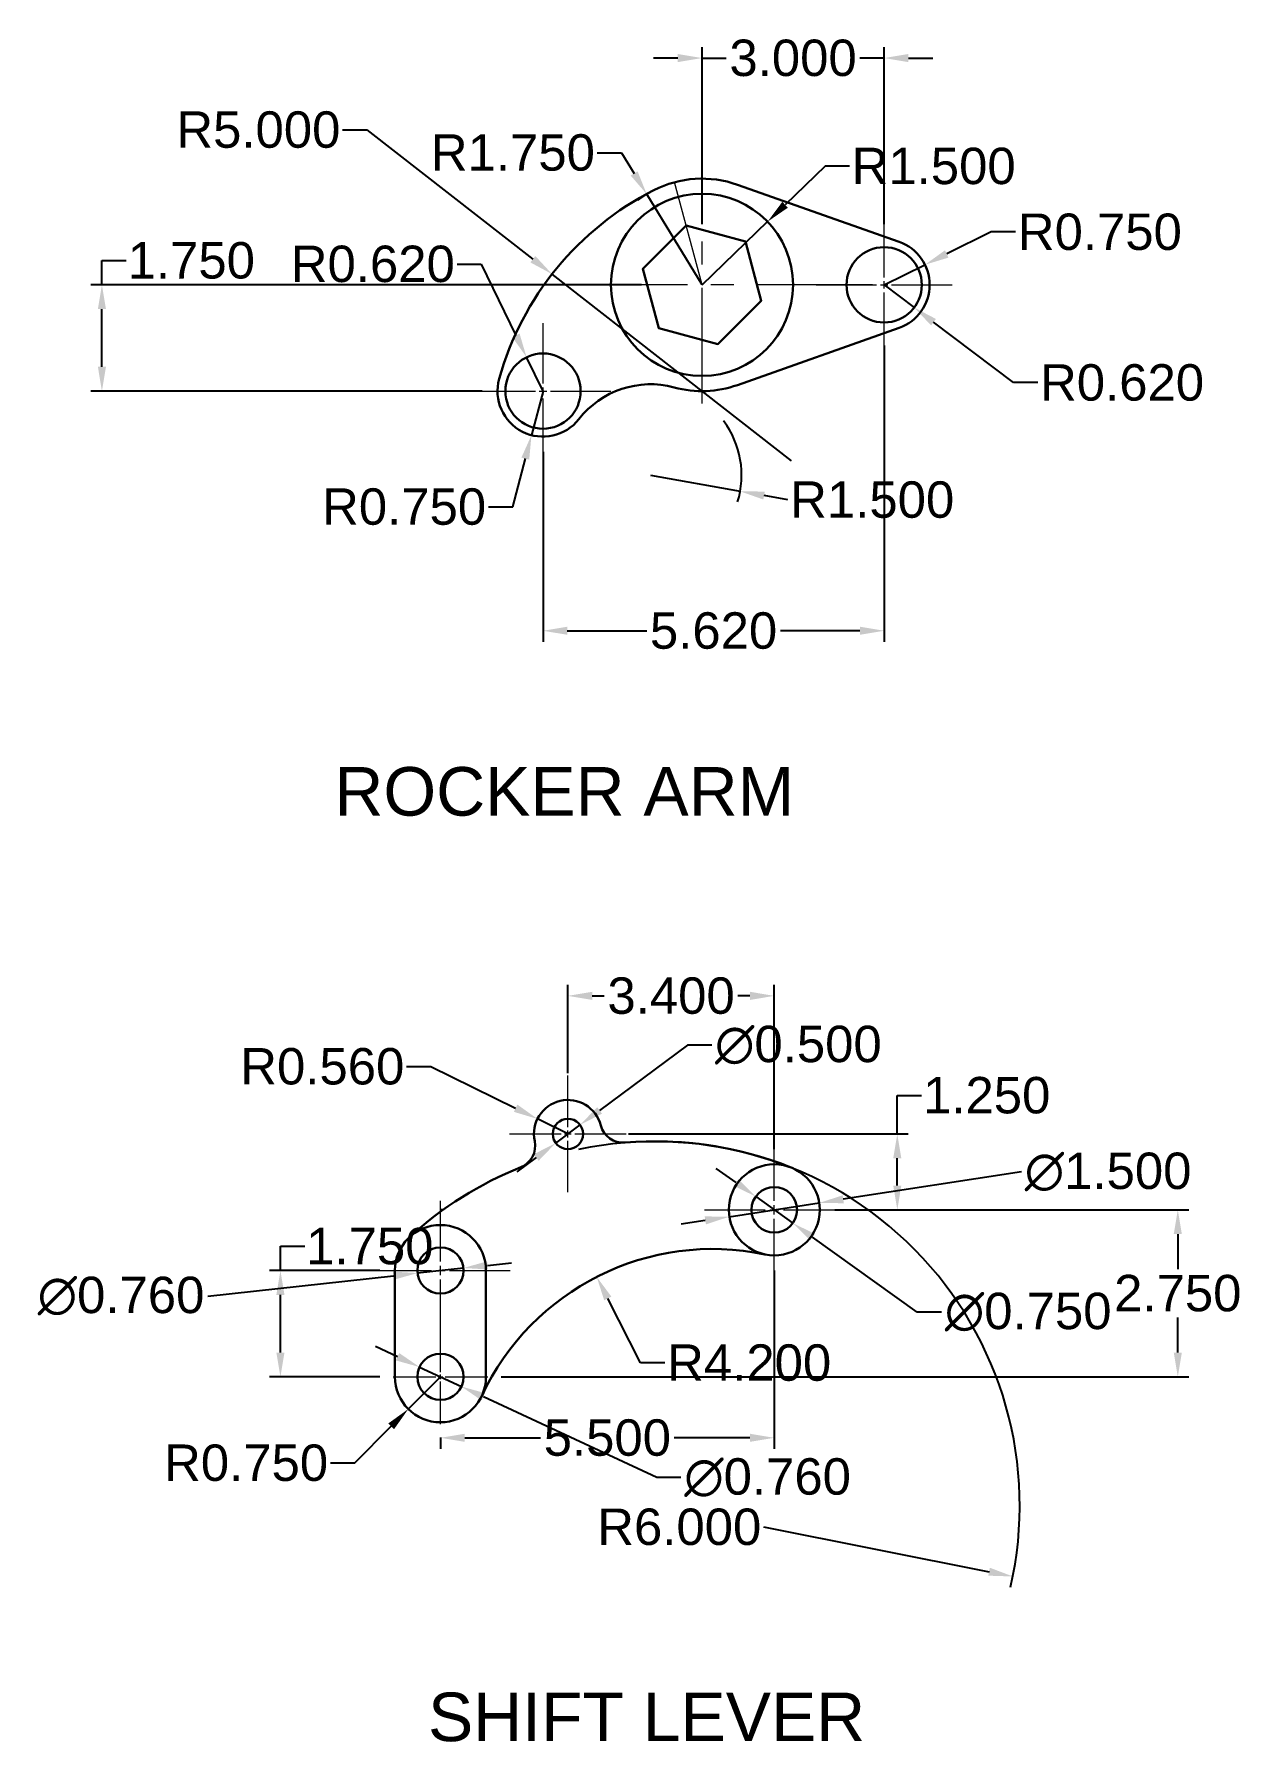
# Model space of a CAD drawing. Header units: millimetres. Extents: x 3519.4 to 3539.2, y 1875.6 to 1903.7.
import ezdxf

# ---------------------------------------------------------------- set-up
doc = ezdxf.new("R2010")
doc.units = ezdxf.units.MM
doc.linetypes.add('CENTER', pattern=[50.8, 31.75, -6.35, 6.35, -6.35])
doc.linetypes.add('CENTER2', pattern=[28.575, 19.05, -3.175, 3.175, -3.175])
for name, color, linetype, lineweight in [('centerLine', 3, 'CENTER', 18), ('dim', 7, 'Continuous', 18), ('object', 50, 'Continuous', 30)]:
    doc.layers.add(name, color=color, linetype=linetype, lineweight=lineweight)
doc.styles.get("Standard").update_dxf_attribs({"font": 'arial.ttf'})
doc.dimstyles.new('small', dxfattribs={"dimtxt": 0.6, "dimasz": 0.4, "dimexe": 0.18, "dimexo": 1, "dimgap": 0.09, "dimtad": 0, "dimtih": 1, "dimtoh": 1, "dimdec": 3, "dimzin": 0, "dimdsep": 46, "dimtxsty": 'Standard', "dimcen": 0.09, "dimclre": 3, "dimadec": 0, "dimazin": 0, "dimtfac": 1, "dimtdec": 3, "dimtmove": 0, "dimatfit": 3, "dimfxl": 1, "dimtolj": 1, "dimtzin": 0, "dimarcsym": 0})

# ---------------------------------------------------------------- blocks, each defined once
blk = doc.blocks.new('*U4')
at = {"layer": 'centerLine', "color": 0, "linetype": 'CENTER2', "ltscale": 0.06, "transparency": 16777216}
for p, q in [((0, 0.124), (0, 1.12)), ((-1.12, 0), (-0.124, 0)), ((0.124, 0), (1.12, 0)), ((0, -1.12), (0, -0.124))]:
    blk.add_line(p, q, dxfattribs=at)
at = {"layer": 'centerLine', "color": 0, "linetype": 'Continuous', "ltscale": 0.06, "transparency": 16777216}
for p, q in [((-0.062, 0), (0.062, 0)), ((0, -0.062), (0, 0.062))]:
    blk.add_line(p, q, dxfattribs=at)
blk = doc.blocks.new('*U5')
at = {"layer": 'centerLine', "color": 0, "linetype": 'CENTER2', "ltscale": 0.06, "transparency": 16777216}
for p, q in [((0, 0.124), (0, 1.12)), ((-1.12, 0), (-0.124, 0)), ((0.124, 0), (1.12, 0)), ((0, -1.12), (0, -0.124))]:
    blk.add_line(p, q, dxfattribs=at)
at = {"layer": 'centerLine', "color": 0, "linetype": 'Continuous', "ltscale": 0.06, "transparency": 16777216}
for p, q in [((-0.062, 0), (0.062, 0)), ((0, -0.062), (0, 0.062))]:
    blk.add_line(p, q, dxfattribs=at)
blk = doc.blocks.new('*D6')
at = {"layer": 'Defpoints', "color": 0, "transparency": 16777216}
for p in [(3533.356, 1899.552), (3533.851, 1899.178)]:
    blk.add_point(p, dxfattribs=at)
at = {"layer": 'dim', "color": 0, "lineweight": -2, "transparency": 16777216}
for p, q in [((3533.356, 1899.552), (3533.851, 1899.178)), ((3535.487, 1897.941), (3534.17, 1898.937)), ((3535.887, 1897.941), (3535.487, 1897.941))]:
    blk.add_line(p, q, dxfattribs=at)
at = {"layer": 'dim', "color": 0, "transparency": 16777216}
blk.add_solid([(3534.21, 1898.99), (3534.13, 1898.884), (3533.851, 1899.178)], dxfattribs=at)
at = {"layer": 'dim', "color": 0, "transparency": 16777216, "insert": (3537.276, 1897.941), "char_height": 0.6, "attachment_point": 5}
blk.add_mtext('\\A1;R0.620', dxfattribs=at)
blk = doc.blocks.new('*D7')
at = {"layer": 'Defpoints', "color": 0, "transparency": 16777216}
for p in [(3534.029, 1899.884), (3533.356, 1899.552)]:
    blk.add_point(p, dxfattribs=at)
at = {"layer": 'dim', "color": 0, "lineweight": -2, "transparency": 16777216}
for p, q in [((3535.121, 1900.423), (3534.387, 1900.061)), ((3535.521, 1900.423), (3535.121, 1900.423)), ((3533.356, 1899.552), (3534.029, 1899.884))]:
    blk.add_line(p, q, dxfattribs=at)
at = {"layer": 'dim', "color": 0, "transparency": 16777216}
blk.add_solid([(3534.358, 1900.121), (3534.417, 1900.001), (3534.029, 1899.884)], dxfattribs=at)
at = {"layer": 'dim', "color": 0, "transparency": 16777216, "insert": (3536.91, 1900.423), "char_height": 0.6, "attachment_point": 5}
blk.add_mtext('\\A1;R0.750', dxfattribs=at)
blk = doc.blocks.new('*D8')
at = {"layer": 'Defpoints', "color": 0, "transparency": 16777216}
for p in [(3527.465, 1898.36), (3527.736, 1897.802)]:
    blk.add_point(p, dxfattribs=at)
at = {"layer": 'dim', "color": 0, "lineweight": -2, "transparency": 16777216}
for p, q in [((3526.32, 1899.894), (3526.72, 1899.894)), ((3526.72, 1899.894), (3527.29, 1898.719)), ((3527.736, 1897.802), (3527.465, 1898.36))]:
    blk.add_line(p, q, dxfattribs=at)
at = {"layer": 'dim', "color": 0, "transparency": 16777216}
blk.add_solid([(3527.35, 1898.749), (3527.231, 1898.69), (3527.465, 1898.36)], dxfattribs=at)
at = {"layer": 'dim', "color": 0, "transparency": 16777216, "insert": (3524.932, 1899.894), "char_height": 0.6, "attachment_point": 5}
blk.add_mtext('\\A1;R0.620', dxfattribs=at)
blk = doc.blocks.new('*D9')
at = {"layer": 'Defpoints', "color": 0, "transparency": 16777216}
for p in [(3527.736, 1897.802), (3527.546, 1897.076)]:
    blk.add_point(p, dxfattribs=at)
at = {"layer": 'dim', "color": 0, "lineweight": -2, "transparency": 16777216}
for p, q in [((3527.736, 1897.802), (3527.546, 1897.076)), ((3527.237, 1895.896), (3527.445, 1896.69)), ((3526.837, 1895.896), (3527.237, 1895.896))]:
    blk.add_line(p, q, dxfattribs=at)
at = {"layer": 'dim', "color": 0, "transparency": 16777216}
blk.add_solid([(3527.38, 1896.706), (3527.509, 1896.673), (3527.546, 1897.076)], dxfattribs=at)
at = {"layer": 'dim', "color": 0, "transparency": 16777216, "insert": (3525.448, 1895.896), "char_height": 0.6, "attachment_point": 5}
blk.add_mtext('\\A1;R0.750', dxfattribs=at)
blk = doc.blocks.new('*D10')
at = {"layer": 'Defpoints', "color": 0, "transparency": 16777216}
for p in [(3531.436, 1900.593), (3530.356, 1899.552)]:
    blk.add_point(p, dxfattribs=at)
at = {"layer": 'dim', "color": 0, "lineweight": -2, "transparency": 16777216}
for p, q in [((3532.384, 1901.507), (3531.724, 1900.871)), ((3532.784, 1901.507), (3532.384, 1901.507)), ((3530.356, 1899.552), (3531.436, 1900.593))]:
    blk.add_line(p, q, dxfattribs=at)
at = {"layer": 'dim', "color": 0, "transparency": 16777216}
blk.add_solid([(3531.678, 1900.919), (3531.77, 1900.823), (3531.436, 1900.593)], dxfattribs=at)
at = {"layer": 'dim', "color": 0, "transparency": 16777216, "insert": (3534.172, 1901.507), "char_height": 0.6, "attachment_point": 5}
blk.add_mtext('\\A1;R1.500', dxfattribs=at)
blk = doc.blocks.new('*D11')
at = {"layer": 'Defpoints', "color": 0, "transparency": 16777216}
for p in [(3529.445, 1901.046), (3530.356, 1899.552)]:
    blk.add_point(p, dxfattribs=at)
at = {"layer": 'dim', "color": 0, "lineweight": -2, "transparency": 16777216}
for p, q in [((3528.629, 1901.729), (3529.029, 1901.729)), ((3529.029, 1901.729), (3529.237, 1901.388)), ((3530.356, 1899.552), (3529.445, 1901.046))]:
    blk.add_line(p, q, dxfattribs=at)
at = {"layer": 'dim', "color": 3, "lineweight": -2, "transparency": 16777216}
blk.add_arc((3530.356, 1899.552), 1.75, 116.9348, 127.2623, dxfattribs=at)
at = {"layer": 'dim', "color": 0, "transparency": 16777216}
blk.add_solid([(3529.294, 1901.422), (3529.18, 1901.353), (3529.445, 1901.046)], dxfattribs=at)
at = {"layer": 'dim', "color": 0, "transparency": 16777216, "insert": (3527.24, 1901.729), "char_height": 0.6, "attachment_point": 5}
blk.add_mtext('\\A1;R1.750', dxfattribs=at)
blk = doc.blocks.new('*D12')
at = {"layer": 'Defpoints', "color": 0, "transparency": 16777216}
for p in [(3529.508, 1896.415), (3530.984, 1896.151)]:
    blk.add_point(p, dxfattribs=at)
at = {"layer": 'dim', "color": 0, "lineweight": -2, "transparency": 16777216}
for p, q in [((3529.508, 1896.415), (3530.984, 1896.151)), ((3531.772, 1896.011), (3531.378, 1896.081))]:
    blk.add_line(p, q, dxfattribs=at)
at = {"layer": 'dim', "color": 3, "lineweight": -2, "transparency": 16777216}
blk.add_arc((3529.508, 1896.415), 1.5, 343.0128, 36.6677, dxfattribs=at)
at = {"layer": 'dim', "color": 0, "transparency": 16777216}
blk.add_solid([(3531.39, 1896.147), (3531.366, 1896.016), (3530.984, 1896.151)], dxfattribs=at)
at = {"layer": 'dim', "color": 0, "transparency": 16777216, "insert": (3533.16, 1896.011), "char_height": 0.6, "attachment_point": 5}
blk.add_mtext('\\A1;R1.500', dxfattribs=at)
blk = doc.blocks.new('*D13')
at = {"layer": 'Defpoints', "color": 0, "transparency": 16777216}
for p in [(3527.885, 1899.729), (3531.828, 1896.655)]:
    blk.add_point(p, dxfattribs=at)
at = {"layer": 'dim', "color": 0, "lineweight": -2, "transparency": 16777216}
for p, q in [((3524.435, 1902.106), (3524.835, 1902.106)), ((3524.835, 1902.106), (3527.569, 1899.974)), ((3531.828, 1896.655), (3527.885, 1899.729))]:
    blk.add_line(p, q, dxfattribs=at)
at = {"layer": 'dim', "color": 0, "transparency": 16777216}
blk.add_solid([(3527.61, 1900.027), (3527.528, 1899.922), (3527.885, 1899.729)], dxfattribs=at)
at = {"layer": 'dim', "color": 0, "transparency": 16777216, "insert": (3523.047, 1902.106), "char_height": 0.6, "attachment_point": 5}
blk.add_mtext('\\A1;R5.000', dxfattribs=at)
blk = doc.blocks.new('*D14')
at = {"layer": 'Defpoints', "color": 0, "transparency": 16777216}
for p in [(3530.356, 1903.288), (3530.356, 1899.552), (3533.356, 1899.552)]:
    blk.add_point(p, dxfattribs=at)
at = {"layer": 'dim', "color": 0, "lineweight": -2, "transparency": 16777216}
for p, q in [((3529.956, 1903.288), (3529.556, 1903.288)), ((3530.356, 1903.288), (3530.755, 1903.288)), ((3533.356, 1903.288), (3532.957, 1903.288)), ((3533.756, 1903.288), (3534.156, 1903.288))]:
    blk.add_line(p, q, dxfattribs=at)
at = {"layer": 'dim', "color": 3, "lineweight": -2, "transparency": 16777216}
for p, q in [((3530.356, 1900.552), (3530.356, 1903.468)), ((3533.356, 1900.552), (3533.356, 1903.468))]:
    blk.add_line(p, q, dxfattribs=at)
at = {"layer": 'dim', "color": 0, "transparency": 16777216}
for points in [[(3529.956, 1903.355), (3529.956, 1903.221), (3530.356, 1903.288)], [(3533.756, 1903.355), (3533.756, 1903.221), (3533.356, 1903.288)]]:
    blk.add_solid(points, dxfattribs=at)
at = {"layer": 'dim', "color": 0, "transparency": 16777216, "insert": (3531.856, 1903.288), "char_height": 0.6, "attachment_point": 5}
blk.add_mtext('\\A1;3.000', dxfattribs=at)
blk = doc.blocks.new('*D15')
at = {"layer": 'Defpoints', "color": 0, "transparency": 16777216}
for p in [(3533.356, 1899.552), (3527.736, 1897.802), (3527.736, 1893.854)]:
    blk.add_point(p, dxfattribs=at)
at = {"layer": 'dim', "color": 3, "lineweight": -2, "transparency": 16777216}
for p, q in [((3533.356, 1898.552), (3533.356, 1893.674)), ((3527.736, 1896.802), (3527.736, 1893.674))]:
    blk.add_line(p, q, dxfattribs=at)
at = {"layer": 'dim', "color": 0, "lineweight": -2, "transparency": 16777216}
for p, q in [((3528.136, 1893.854), (3529.445, 1893.854)), ((3532.956, 1893.854), (3531.647, 1893.854))]:
    blk.add_line(p, q, dxfattribs=at)
at = {"layer": 'dim', "color": 0, "transparency": 16777216}
for points in [[(3528.136, 1893.921), (3528.136, 1893.788), (3527.736, 1893.854)], [(3532.956, 1893.921), (3532.956, 1893.788), (3533.356, 1893.854)]]:
    blk.add_solid(points, dxfattribs=at)
at = {"layer": 'dim', "color": 0, "transparency": 16777216, "insert": (3530.546, 1893.854), "char_height": 0.6, "attachment_point": 5}
blk.add_mtext('\\A1;5.620', dxfattribs=at)
blk = doc.blocks.new('*D16')
at = {"layer": 'Defpoints', "color": 0, "transparency": 16777216}
for p in [(3520.469, 1899.552), (3530.356, 1899.552), (3527.736, 1897.802)]:
    blk.add_point(p, dxfattribs=at)
at = {"layer": 'dim', "color": 0, "lineweight": -2, "transparency": 16777216}
for p, q in [((3520.469, 1899.552), (3520.469, 1899.952)), ((3520.469, 1899.952), (3520.869, 1899.952)), ((3520.469, 1898.202), (3520.469, 1899.152))]:
    blk.add_line(p, q, dxfattribs=at)
at = {"layer": 'dim', "color": 3, "lineweight": -2, "transparency": 16777216}
for p, q in [((3529.356, 1899.552), (3520.289, 1899.552)), ((3526.736, 1897.802), (3520.289, 1897.802))]:
    blk.add_line(p, q, dxfattribs=at)
at = {"layer": 'dim', "color": 0, "transparency": 16777216}
for points in [[(3520.403, 1899.152), (3520.536, 1899.152), (3520.469, 1899.552)], [(3520.403, 1898.202), (3520.536, 1898.202), (3520.469, 1897.802)]]:
    blk.add_solid(points, dxfattribs=at)
at = {"layer": 'dim', "color": 0, "transparency": 16777216, "insert": (3521.942, 1899.952), "char_height": 0.6, "attachment_point": 5}
blk.add_mtext('\\A1;1.750', dxfattribs=at)
blk = doc.blocks.new('*U17')
at = {"layer": 'centerLine', "color": 0, "linetype": 'CENTER2', "transparency": 16777216}
for p, q in [((0, 0.112), (0, 0.96)), ((-0.96, 0), (-0.112, 0)), ((0.112, 0), (0.96, 0)), ((0, -0.96), (0, -0.112))]:
    blk.add_line(p, q, dxfattribs=at)
at = {"layer": 'centerLine', "color": 0, "linetype": 'Continuous', "transparency": 16777216}
for p, q in [((-0.056, 0), (0.056, 0)), ((0, -0.056), (0, 0.056))]:
    blk.add_line(p, q, dxfattribs=at)
blk = doc.blocks.new('*U18')
at = {"layer": 'centerLine', "color": 0, "linetype": 'CENTER2', "transparency": 16777216}
for p, q in [((0, 0.15), (0, 1.15)), ((-1.15, 0), (-0.15, 0)), ((0.15, 0), (1.15, 0)), ((0, -1.15), (0, -0.15))]:
    blk.add_line(p, q, dxfattribs=at)
at = {"layer": 'centerLine', "color": 0, "linetype": 'Continuous', "transparency": 16777216}
for p, q in [((-0.075, 0), (0.075, 0)), ((0, -0.075), (0, 0.075))]:
    blk.add_line(p, q, dxfattribs=at)
blk = doc.blocks.new('*U19')
at = {"layer": 'centerLine', "color": 0, "linetype": 'CENTER2', "transparency": 16777216}
for p, q in [((0, 0.15), (0, 1.15)), ((-1.15, 0), (-0.15, 0)), ((0.15, 0), (1.15, 0)), ((0, -1.15), (0, -0.15))]:
    blk.add_line(p, q, dxfattribs=at)
at = {"layer": 'centerLine', "color": 0, "linetype": 'Continuous', "transparency": 16777216}
for p, q in [((-0.075, 0), (0.075, 0)), ((0, -0.075), (0, 0.075))]:
    blk.add_line(p, q, dxfattribs=at)
blk = doc.blocks.new('*U20')
at = {"layer": 'centerLine', "color": 0, "linetype": 'CENTER2', "transparency": 16777216}
for p, q in [((0, 0.076), (0, 0.78)), ((-0.78, 0), (-0.076, 0)), ((0.076, 0), (0.78, 0)), ((0, -0.78), (0, -0.076))]:
    blk.add_line(p, q, dxfattribs=at)
at = {"layer": 'centerLine', "color": 0, "linetype": 'Continuous', "transparency": 16777216}
for p, q in [((-0.038, 0), (0.038, 0)), ((0, -0.038), (0, 0.038))]:
    blk.add_line(p, q, dxfattribs=at)
blk = doc.blocks.new('*D21')
at = {"layer": 'Defpoints', "color": 0, "transparency": 16777216}
for p in [(3532.288, 1884.429), (3530.805, 1884.202)]:
    blk.add_point(p, dxfattribs=at)
at = {"layer": 'dim', "color": 0, "lineweight": -2, "transparency": 16777216}
for p, q in [((3535.618, 1884.939), (3532.683, 1884.49)), ((3530.805, 1884.202), (3532.288, 1884.429)), ((3530.41, 1884.141), (3530.014, 1884.081))]:
    blk.add_line(p, q, dxfattribs=at)
at = {"layer": 'dim', "color": 0, "transparency": 16777216}
for points in [[(3532.673, 1884.555), (3532.693, 1884.424), (3532.288, 1884.429)], [(3530.4, 1884.207), (3530.42, 1884.076), (3530.805, 1884.202)]]:
    blk.add_solid(points, dxfattribs=at)
at = {"layer": 'dim', "color": 0, "transparency": 16777216, "insert": (3537.046, 1884.939), "char_height": 0.6, "attachment_point": 5}
blk.add_mtext('\\A1;∅1.500', dxfattribs=at)
blk = doc.blocks.new('*D22')
at = {"layer": 'Defpoints', "color": 0, "transparency": 16777216}
for p in [(3531.242, 1884.534), (3531.851, 1884.097)]:
    blk.add_point(p, dxfattribs=at)
at = {"layer": 'dim', "color": 0, "lineweight": -2, "transparency": 16777216}
for p, q in [((3530.916, 1884.766), (3530.591, 1884.999)), ((3531.242, 1884.534), (3531.851, 1884.097)), ((3533.901, 1882.63), (3532.177, 1883.864)), ((3534.301, 1882.63), (3533.901, 1882.63))]:
    blk.add_line(p, q, dxfattribs=at)
at = {"layer": 'dim', "color": 0, "transparency": 16777216}
for points in [[(3530.955, 1884.821), (3530.877, 1884.712), (3531.242, 1884.534)], [(3532.216, 1883.919), (3532.138, 1883.81), (3531.851, 1884.097)]]:
    blk.add_solid(points, dxfattribs=at)
at = {"layer": 'dim', "color": 0, "transparency": 16777216, "insert": (3535.729, 1882.63), "char_height": 0.6, "attachment_point": 5}
blk.add_mtext('\\A1;∅0.750', dxfattribs=at)
blk = doc.blocks.new('*D23')
at = {"layer": 'Defpoints', "color": 0, "transparency": 16777216}
for p in [(3526.424, 1883.357), (3525.669, 1883.274)]:
    blk.add_point(p, dxfattribs=at)
at = {"layer": 'dim', "color": 0, "lineweight": -2, "transparency": 16777216}
for p, q in [((3526.424, 1883.357), (3525.669, 1883.274)), ((3526.822, 1883.401), (3527.219, 1883.444)), ((3522.212, 1882.894), (3525.271, 1883.23))]:
    blk.add_line(p, q, dxfattribs=at)
at = {"layer": 'dim', "color": 0, "transparency": 16777216}
for points in [[(3526.815, 1883.467), (3526.829, 1883.334), (3526.424, 1883.357)], [(3525.264, 1883.297), (3525.278, 1883.164), (3525.669, 1883.274)]]:
    blk.add_solid(points, dxfattribs=at)
at = {"layer": 'dim', "color": 0, "transparency": 16777216, "insert": (3520.784, 1882.894), "char_height": 0.6, "attachment_point": 5}
blk.add_mtext('\\A1;∅0.760', dxfattribs=at)
blk = doc.blocks.new('*D24')
at = {"layer": 'Defpoints', "color": 0, "transparency": 16777216}
for p in [(3525.702, 1881.726), (3526.391, 1881.405)]:
    blk.add_point(p, dxfattribs=at)
at = {"layer": 'dim', "color": 0, "lineweight": -2, "transparency": 16777216}
for p, q in [((3525.34, 1881.895), (3524.977, 1882.064)), ((3525.702, 1881.726), (3526.391, 1881.405)), ((3529.609, 1879.904), (3526.753, 1881.236)), ((3530.009, 1879.904), (3529.609, 1879.904))]:
    blk.add_line(p, q, dxfattribs=at)
at = {"layer": 'dim', "color": 0, "transparency": 16777216}
for points in [[(3525.368, 1881.956), (3525.311, 1881.835), (3525.702, 1881.726)], [(3526.782, 1881.296), (3526.725, 1881.175), (3526.391, 1881.405)]]:
    blk.add_solid(points, dxfattribs=at)
at = {"layer": 'dim', "color": 0, "transparency": 16777216, "insert": (3531.436, 1879.904), "char_height": 0.6, "attachment_point": 5}
blk.add_mtext('\\A1;∅0.760', dxfattribs=at)
blk = doc.blocks.new('*D25')
at = {"layer": 'Defpoints', "color": 0, "transparency": 16777216}
for p in [(3528.347, 1885.715), (3527.946, 1885.416)]:
    blk.add_point(p, dxfattribs=at)
at = {"layer": 'dim', "color": 0, "lineweight": -2, "transparency": 16777216}
for p, q in [((3530.115, 1887.028), (3528.668, 1885.953)), ((3530.515, 1887.028), (3530.115, 1887.028)), ((3527.946, 1885.416), (3528.347, 1885.715)), ((3527.625, 1885.178), (3527.304, 1884.939))]:
    blk.add_line(p, q, dxfattribs=at)
at = {"layer": 'dim', "color": 0, "transparency": 16777216}
for points in [[(3528.629, 1886.007), (3528.708, 1885.9), (3528.347, 1885.715)], [(3527.585, 1885.231), (3527.664, 1885.124), (3527.946, 1885.416)]]:
    blk.add_solid(points, dxfattribs=at)
at = {"layer": 'dim', "color": 0, "transparency": 16777216, "insert": (3531.943, 1887.028), "char_height": 0.6, "attachment_point": 5}
blk.add_mtext('\\A1;∅0.500', dxfattribs=at)
blk = doc.blocks.new('*D26')
at = {"layer": 'Defpoints', "color": 0, "transparency": 16777216}
for p in [(3527.644, 1885.813), (3528.146, 1885.565)]:
    blk.add_point(p, dxfattribs=at)
at = {"layer": 'dim', "color": 0, "lineweight": -2, "transparency": 16777216}
for p, q in [((3525.488, 1886.676), (3525.888, 1886.676)), ((3525.888, 1886.676), (3527.285, 1885.989)), ((3528.146, 1885.565), (3527.644, 1885.813))]:
    blk.add_line(p, q, dxfattribs=at)
at = {"layer": 'dim', "color": 0, "transparency": 16777216}
blk.add_solid([(3527.314, 1886.049), (3527.256, 1885.929), (3527.644, 1885.813)], dxfattribs=at)
at = {"layer": 'dim', "color": 0, "transparency": 16777216, "insert": (3524.1, 1886.676), "char_height": 0.6, "attachment_point": 5}
blk.add_mtext('\\A1;R0.560', dxfattribs=at)
blk = doc.blocks.new('*D27')
at = {"layer": 'Defpoints', "color": 0, "transparency": 16777216}
for p in [(3526.046, 1881.565), (3525.517, 1881.034)]:
    blk.add_point(p, dxfattribs=at)
at = {"layer": 'dim', "color": 0, "lineweight": -2, "transparency": 16777216}
for p, q in [((3526.046, 1881.565), (3525.517, 1881.034)), ((3524.634, 1880.146), (3525.235, 1880.75)), ((3524.234, 1880.146), (3524.634, 1880.146))]:
    blk.add_line(p, q, dxfattribs=at)
at = {"layer": 'dim', "color": 0, "transparency": 16777216}
blk.add_solid([(3525.188, 1880.797), (3525.283, 1880.703), (3525.517, 1881.034)], dxfattribs=at)
at = {"layer": 'dim', "color": 0, "transparency": 16777216, "insert": (3522.845, 1880.146), "char_height": 0.6, "attachment_point": 5}
blk.add_mtext('\\A1;R0.750', dxfattribs=at)
blk = doc.blocks.new('*D28')
at = {"layer": 'Defpoints', "color": 0, "transparency": 16777216}
for p in [(3528.621, 1883.211), (3530.531, 1879.471)]:
    blk.add_point(p, dxfattribs=at)
at = {"layer": 'dim', "color": 0, "lineweight": -2, "transparency": 16777216}
for p, q in [((3529.345, 1881.795), (3528.803, 1882.855)), ((3529.745, 1881.795), (3529.345, 1881.795))]:
    blk.add_line(p, q, dxfattribs=at)
at = {"layer": 'dim', "color": 0, "transparency": 16777216}
blk.add_solid([(3528.863, 1882.885), (3528.744, 1882.825), (3528.621, 1883.211)], dxfattribs=at)
at = {"layer": 'dim', "color": 0, "transparency": 16777216, "insert": (3531.133, 1881.795), "char_height": 0.6, "attachment_point": 5}
blk.add_mtext('\\A1;R4.200', dxfattribs=at)
blk = doc.blocks.new('*D29')
at = {"layer": 'Defpoints', "color": 0, "transparency": 16777216}
for p in [(3529.591, 1879.443), (3535.477, 1878.276)]:
    blk.add_point(p, dxfattribs=at)
at = {"layer": 'dim', "color": 0, "lineweight": -2, "transparency": 16777216}
blk.add_line((3531.37, 1879.091), (3535.085, 1878.354), dxfattribs=at)
at = {"layer": 'dim', "color": 3, "lineweight": -2, "transparency": 16777216}
blk.add_arc((3529.591, 1879.443), 6, 347.0695, 102.201, dxfattribs=at)
at = {"layer": 'dim', "color": 0, "transparency": 16777216}
blk.add_solid([(3535.098, 1878.42), (3535.072, 1878.289), (3535.477, 1878.276)], dxfattribs=at)
at = {"layer": 'dim', "color": 0, "transparency": 16777216, "insert": (3529.981, 1879.091), "char_height": 0.6, "attachment_point": 5}
blk.add_mtext('\\A1;R6.000', dxfattribs=at)
blk = doc.blocks.new('*D30')
at = {"layer": 'Defpoints', "color": 0, "transparency": 16777216}
for p in [(3531.546, 1884.315), (3526.046, 1881.565), (3526.046, 1880.56)]:
    blk.add_point(p, dxfattribs=at)
at = {"layer": 'dim', "color": 3, "lineweight": -2, "transparency": 16777216}
for p, q in [((3531.546, 1883.315), (3531.546, 1880.38)), ((3526.046, 1880.565), (3526.046, 1880.38))]:
    blk.add_line(p, q, dxfattribs=at)
at = {"layer": 'dim', "color": 0, "lineweight": -2, "transparency": 16777216}
for p, q in [((3526.446, 1880.56), (3527.695, 1880.56)), ((3531.146, 1880.56), (3529.898, 1880.56))]:
    blk.add_line(p, q, dxfattribs=at)
at = {"layer": 'dim', "color": 0, "transparency": 16777216}
for points in [[(3526.446, 1880.627), (3526.446, 1880.494), (3526.046, 1880.56)], [(3531.146, 1880.627), (3531.146, 1880.494), (3531.546, 1880.56)]]:
    blk.add_solid(points, dxfattribs=at)
at = {"layer": 'dim', "color": 0, "transparency": 16777216, "insert": (3528.796, 1880.56), "char_height": 0.6, "attachment_point": 5}
blk.add_mtext('\\A1;5.500', dxfattribs=at)
blk = doc.blocks.new('*D31')
at = {"layer": 'Defpoints', "color": 0, "transparency": 16777216}
for p in [(3523.41, 1883.315), (3526.046, 1883.315), (3526.046, 1881.565)]:
    blk.add_point(p, dxfattribs=at)
at = {"layer": 'dim', "color": 0, "lineweight": -2, "transparency": 16777216}
for p, q in [((3523.41, 1883.315), (3523.41, 1883.715)), ((3523.41, 1883.715), (3523.81, 1883.715)), ((3523.41, 1881.965), (3523.41, 1882.915))]:
    blk.add_line(p, q, dxfattribs=at)
at = {"layer": 'dim', "color": 3, "lineweight": -2, "transparency": 16777216}
for p, q in [((3525.046, 1883.315), (3523.23, 1883.315)), ((3525.046, 1881.565), (3523.23, 1881.565))]:
    blk.add_line(p, q, dxfattribs=at)
at = {"layer": 'dim', "color": 0, "transparency": 16777216}
for points in [[(3523.343, 1882.915), (3523.477, 1882.915), (3523.41, 1883.315)], [(3523.343, 1881.965), (3523.477, 1881.965), (3523.41, 1881.565)]]:
    blk.add_solid(points, dxfattribs=at)
at = {"layer": 'dim', "color": 0, "transparency": 16777216, "insert": (3524.883, 1883.715), "char_height": 0.6, "attachment_point": 5}
blk.add_mtext('\\A1;1.750', dxfattribs=at)
blk = doc.blocks.new('*D32')
at = {"layer": 'Defpoints', "color": 0, "transparency": 16777216}
for p in [(3531.546, 1884.315), (3538.194, 1884.315), (3526.046, 1881.565)]:
    blk.add_point(p, dxfattribs=at)
at = {"layer": 'dim', "color": 3, "lineweight": -2, "transparency": 16777216}
for p, q in [((3532.546, 1884.315), (3538.374, 1884.315)), ((3527.046, 1881.565), (3538.374, 1881.565))]:
    blk.add_line(p, q, dxfattribs=at)
at = {"layer": 'dim', "color": 0, "lineweight": -2, "transparency": 16777216}
for p, q in [((3538.194, 1883.915), (3538.194, 1883.337)), ((3538.194, 1881.965), (3538.194, 1882.544))]:
    blk.add_line(p, q, dxfattribs=at)
at = {"layer": 'dim', "color": 0, "transparency": 16777216}
for points in [[(3538.127, 1883.915), (3538.261, 1883.915), (3538.194, 1884.315)], [(3538.127, 1881.965), (3538.261, 1881.965), (3538.194, 1881.565)]]:
    blk.add_solid(points, dxfattribs=at)
at = {"layer": 'dim', "color": 0, "transparency": 16777216, "insert": (3538.194, 1882.94), "char_height": 0.6, "attachment_point": 5}
blk.add_mtext('\\A1;2.750', dxfattribs=at)
blk = doc.blocks.new('*D33')
at = {"layer": 'Defpoints', "color": 0, "transparency": 16777216}
for p in [(3528.146, 1887.84), (3528.146, 1885.565), (3531.546, 1884.315)]:
    blk.add_point(p, dxfattribs=at)
at = {"layer": 'dim', "color": 3, "lineweight": -2, "transparency": 16777216}
for p, q in [((3528.146, 1886.565), (3528.146, 1888.02)), ((3531.546, 1885.315), (3531.546, 1888.02))]:
    blk.add_line(p, q, dxfattribs=at)
at = {"layer": 'dim', "color": 0, "lineweight": -2, "transparency": 16777216}
for p, q in [((3528.546, 1887.84), (3528.745, 1887.84)), ((3531.146, 1887.84), (3530.948, 1887.84))]:
    blk.add_line(p, q, dxfattribs=at)
at = {"layer": 'dim', "color": 0, "transparency": 16777216}
for points in [[(3528.546, 1887.907), (3528.546, 1887.773), (3528.146, 1887.84)], [(3531.146, 1887.907), (3531.146, 1887.773), (3531.546, 1887.84)]]:
    blk.add_solid(points, dxfattribs=at)
at = {"layer": 'dim', "color": 0, "transparency": 16777216, "insert": (3529.846, 1887.84), "char_height": 0.6, "attachment_point": 5}
blk.add_mtext('\\A1;3.400', dxfattribs=at)
blk = doc.blocks.new('*D34')
at = {"layer": 'Defpoints', "color": 0, "transparency": 16777216}
for p in [(3528.146, 1885.565), (3531.546, 1884.315), (3533.573, 1884.315)]:
    blk.add_point(p, dxfattribs=at)
at = {"layer": 'dim', "color": 0, "lineweight": -2, "transparency": 16777216}
for p, q in [((3533.573, 1885.565), (3533.573, 1886.2)), ((3533.573, 1886.2), (3533.973, 1886.2)), ((3533.573, 1884.715), (3533.573, 1885.165))]:
    blk.add_line(p, q, dxfattribs=at)
at = {"layer": 'dim', "color": 3, "lineweight": -2, "transparency": 16777216}
for p, q in [((3529.146, 1885.565), (3533.753, 1885.565)), ((3532.546, 1884.315), (3533.753, 1884.315))]:
    blk.add_line(p, q, dxfattribs=at)
at = {"layer": 'dim', "color": 0, "transparency": 16777216}
for points in [[(3533.506, 1885.165), (3533.639, 1885.165), (3533.573, 1885.565)], [(3533.506, 1884.715), (3533.639, 1884.715), (3533.573, 1884.315)]]:
    blk.add_solid(points, dxfattribs=at)
at = {"layer": 'dim', "color": 0, "transparency": 16777216, "insert": (3535.046, 1886.2), "char_height": 0.6, "attachment_point": 5}
blk.add_mtext('\\A1;1.250', dxfattribs=at)

msp = doc.modelspace()

# ---------------------------------------------------------------- linework, layer by layer
at = {"layer": 'centerLine', "ltscale": 0.06}
for p, q in [((3530.3561, 1897.6001), (3530.3561, 1901.4373)), ((3533.1661, 1899.552), (3527.5461, 1899.552))]:
    msp.add_line(p, q, dxfattribs=at)
at = {"layer": 'dim'}
msp.add_line((3530.3561, 1899.552), (3529.9032, 1901.2424), dxfattribs=at)
at = {"layer": 'object'}
for p, q in [((3533.6061, 1900.2591), (3530.9395, 1901.2019)), ((3533.6061, 1898.8449), (3530.9395, 1897.9021)), ((3526.0901, 1884.3155), (3526.0465, 1884.3155)), ((3525.2965, 1881.5655), (3525.2965, 1883.3155)), ((3526.7965, 1881.5655), (3526.7965, 1883.3155))]:
    msp.add_line(p, q, dxfattribs=at)
msp.add_lwpolyline([(3530.0946, 1900.5279), (3529.3802, 1899.8135), (3529.6417, 1898.8376), (3530.6176, 1898.5761), (3531.3321, 1899.2905), (3531.0706, 1900.2664)], close=True, dxfattribs=at)
for centre, radius in [((3530.3561, 1899.552), 1.5), ((3533.3561, 1899.552), 0.62), ((3527.7361, 1897.802), 0.62), ((3528.1465, 1885.5655), 0.25), ((3531.5465, 1884.3155), 0.75), ((3531.5465, 1884.3155), 0.375), ((3526.0465, 1883.3155), 0.38), ((3526.0465, 1881.5655), 0.38)]:
    msp.add_circle(centre, radius, dxfattribs=at)
for centre, radius, start, end in [((3531.8283, 1896.6546), 5, 116.93475, 164.33644), ((3530.3561, 1899.552), 1.75, 70.52878, 116.93475), ((3533.3561, 1899.552), 0.75, 289.47122, 70.52878), ((3527.7361, 1897.802), 0.75, 164.33644, 321.93443), ((3529.5076, 1896.4147), 1.5, 74.86489, 141.93443), ((3530.3561, 1899.552), 1.75, 254.86489, 289.47122), ((3528.1465, 1885.5655), 0.56, 14.48549, 192.07386), ((3529.0566, 1885.8006), 0.38, 194.48549, 274.80902), ((3527.2273, 1885.3689), 0.38, 291.75033, 12.07386), ((3529.5915, 1879.4431), 6, 68.13728, 94.80902), ((3529.5915, 1879.4431), 6, 111.75033, 132.47241), ((3526.0465, 1883.3155), 0.75, 0, 180), ((3530.5314, 1879.4707), 4.2, 78.16635, 154.96375), ((3526.0465, 1881.5655), 0.75, 180, 0)]:
    msp.add_arc(centre, radius, start, end, dxfattribs=at)

# ---------------------------------------------------------------- block references
at = {"layer": 'centerLine', "linetype": 'CENTER2', "ltscale": 0.06}
for name, p in [('*U5', (3533.3561, 1899.552)), ('*U4', (3527.7361, 1897.802))]:
    msp.add_blockref(name, p, dxfattribs=at)
at = {"layer": 'centerLine', "linetype": 'CENTER2'}
for name, p in [('*U17', (3528.1465, 1885.5655)), ('*U18', (3531.5465, 1884.3155)), ('*U19', (3526.0465, 1883.3155)), ('*U20', (3526.0465, 1881.5655))]:
    msp.add_blockref(name, p, dxfattribs=at)

# ---------------------------------------------------------------- texts
at = {"layer": 'dim'}
for s, p in [('ROCKER ARM', (3524.2993, 1890.8087)), ('SHIFT LEVER', (3525.8416, 1875.5632))]:
    msp.add_text(s, height=0.8, dxfattribs=at).set_placement(p)

# ---------------------------------------------------------------- dimensions: what is measured, and where the dimension line sits
for base, p1, p2, picture, middle in [((3530.3561, 1903.2881), (3533.3561, 1899.552), (3530.3561, 1899.552), '*D14', (3531.8561, 1903.2881)), ((3527.7361, 1893.8543), (3533.3561, 1899.552), (3527.7361, 1897.802), '*D15', (3530.5461, 1893.8543)), ((3528.1465, 1887.8399), (3531.5465, 1884.3155), (3528.1465, 1885.5655), '*D33', (3529.8465, 1887.8399)), ((3526.0465, 1880.5604), (3531.5465, 1884.3155), (3526.0465, 1881.5655), '*D30', (3528.7965, 1880.5604))]:
    dim = msp.add_linear_dim(base=base, p1=p1, p2=p2, dimstyle='small', dxfattribs=at)
    dim.commit()
    dim.dimension.update_dxf_attribs({"geometry": picture, "text_midpoint": middle})
for center, mpoint, picture, middle in [((3531.8283, 1896.6546), (3527.8849, 1899.7286), '*D13', (3523.0467, 1902.106)), ((3530.3561, 1899.552), (3531.4361, 1900.593), '*D10', (3534.1724, 1901.5066)), ((3533.3561, 1899.552), (3534.0287, 1899.8839), '*D7', (3536.9098, 1900.4231)), ((3527.7361, 1897.802), (3527.4653, 1898.3597), '*D8', (3524.9316, 1899.894)), ((3533.3561, 1899.552), (3533.8507, 1899.1781), '*D6', (3537.2756, 1897.9411)), ((3527.7361, 1897.802), (3527.5461, 1897.0765), '*D9', (3525.4484, 1895.8958)), ((3528.1465, 1885.5655), (3527.644, 1885.8126), '*D26', (3524.1, 1886.6758)), ((3529.5915, 1879.4431), (3535.477, 1878.2765), '*D29', (3531.3699, 1879.0906)), ((3530.5314, 1879.4707), (3528.6214, 1883.2112), '*D28', (3531.133, 1881.7949)), ((3526.0465, 1881.5655), (3525.5174, 1881.0339), '*D27', (3522.8453, 1880.1459))]:
    dim = msp.add_radius_dim(center=center, mpoint=mpoint, dimstyle='small', dxfattribs=at)
    dim.commit()
    dim.dimension.update_dxf_attribs({"geometry": picture, "text_midpoint": middle, "dimtype": 164})
for center, mpoint, picture, middle in [((3530.3561, 1899.552), (3529.4452, 1901.0462), '*D11', (3527.2403, 1901.7293)), ((3529.5076, 1896.4147), (3530.9843, 1896.1514), '*D12', (3533.1603, 1896.0109))]:
    dim = msp.add_radius_dim(center=center, mpoint=mpoint, dimstyle='small', dxfattribs=at)
    dim.commit()
    dim.dimension.update_dxf_attribs({"geometry": picture, "text_midpoint": middle})
for base, p1, p2, picture, middle in [((3520.4692, 1899.552), (3527.7361, 1897.802), (3530.3561, 1899.552), '*D16', (3521.9423, 1899.952)), ((3538.194, 1884.3155), (3526.0465, 1881.5655), (3531.5465, 1884.3155), '*D32', (3538.194, 1882.9405)), ((3523.4101, 1883.3155), (3526.0465, 1881.5655), (3526.0465, 1883.3155), '*D31', (3524.8832, 1883.7155))]:
    dim = msp.add_linear_dim(base=base, p1=p1, p2=p2, angle=90, dimstyle='small', dxfattribs=at)
    dim.commit()
    dim.dimension.update_dxf_attribs({"geometry": picture, "text_midpoint": middle})
for p1, p2, picture, middle in [((3527.9458, 1885.4164), (3528.3472, 1885.7145), '*D25', (3531.9428, 1887.0276)), ((3530.8051, 1884.202), (3532.2879, 1884.429), '*D21', (3535.6185, 1884.9389)), ((3531.2415, 1884.5337), (3531.8515, 1884.0973), '*D22', (3535.7292, 1882.6304)), ((3526.4242, 1883.357), (3525.6688, 1883.274), '*D23', (3522.2122, 1882.8942)), ((3525.7021, 1881.7261), (3526.3909, 1881.4049), '*D24', (3531.4365, 1879.9041))]:
    dim = msp.add_diameter_dim_2p(p1=p1, p2=p2, dimstyle='small', dxfattribs=at)
    dim.commit()
    dim.dimension.update_dxf_attribs({"geometry": picture, "text_midpoint": middle, "dimtype": 163})
dim = msp.add_linear_dim(base=(3533.5725, 1884.3155), p1=(3528.1465, 1885.5655), p2=(3531.5465, 1884.3155), angle=90, dimstyle='small', dxfattribs=at)
dim.commit()
dim.dimension.update_dxf_attribs({"geometry": '*D34', "text_midpoint": (3535.0456, 1886.1999), "dimtype": 160})

doc.saveas('drawing.dxf')
